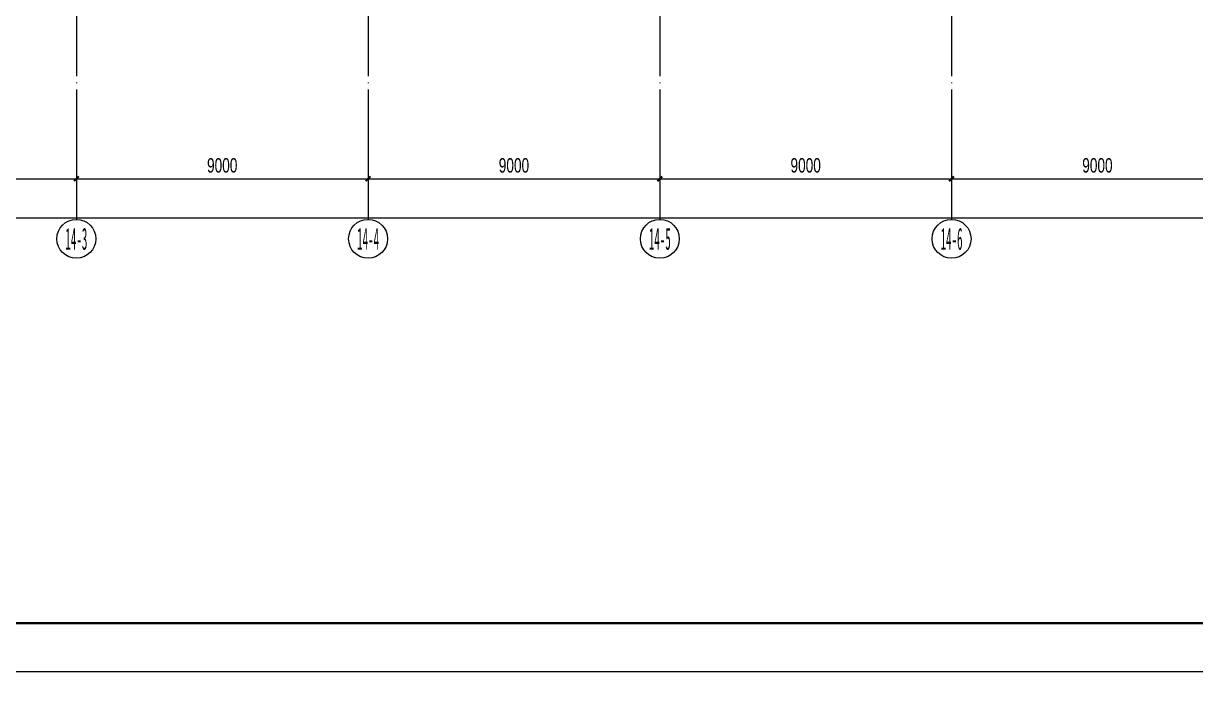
# Model space of a CAD drawing. Extents: x -233336 to 840473, y -28113 to 330904.
# Drawn here: x 12768 to 48927, y 241067 to 261797 of the extents above; entities that cross this region are included whole.
import ezdxf
from ezdxf.enums import TextEntityAlignment as Align
from ezdxf.xclip import XClip

# ---------------------------------------------------------------- set-up
doc = ezdxf.new("R2010")
doc.units = 0
doc.header["$LTSCALE"] = 1000
doc.header["$XCLIPFRAME"] = 2
doc.linetypes.add('104-14# 核心筒$0$DOTE', pattern=[2.42, 2, -0.2, 0.02, -0.2])
doc.layers.get('0').update_dxf_attribs({"linetype": 'CONTINUOUS'})
doc.layers.get('Defpoints').update_dxf_attribs({"linetype": 'CONTINUOUS'})
for name, color, linetype in [('104-14# 核心筒$0$01-标注_轴线坐标', 8, 'CONTINUOUS'), ('104-14# 核心筒$0$A_AXIS-轴线', 8, '104-14# 核心筒$0$DOTE'), ('104-14# 核心筒$0$AXIS_TEXT', 7, 'CONTINUOUS'), ('AXIS_TEXT', 7, 'CONTINUOUS')]:
    doc.layers.add(name, color=color, linetype=linetype)
doc.styles.add('104-14# 核心筒$0$_TCH_AXIS', font='STXIHEI.TTF', dxfattribs={"width": 0.8})
doc.styles.add('104-14# 核心筒$0$_TCH_DIM_T3', font='ros.shx', dxfattribs={"width": 0.705882, "bigfont": 'jd.shx'})
doc.styles.add('COMPLEX', font='COMPLEX')
doc.dimstyles.new('104-14# 核心筒$0$_TCH_ARCH&&150', dxfattribs={"dimtxt": 446.25, "dimasz": 150, "dimexe": 375, "dimexo": 450, "dimgap": 189.375, "dimtad": 1, "dimdec": 0, "dimzin": 0, "dimdsep": 46, "dimtxsty": '104-14# 核心筒$0$_TCH_DIM_T3', "dimblk": '104-14# 核心筒$0$_ArchTick', "dimcen": 0.09, "dimclrt": 7, "dimazin": 2, "dimtfac": 1, "dimtdec": 0, "dimtix": 1, "dimtmove": 2, "dimatfit": 3, "dimfxl": 0, "dimtolj": 1, "dimtzin": 0, "dimarcsym": 0})

# ---------------------------------------------------------------- blocks, each defined once
blk = doc.blocks.new('图框-A1+1-4')
for points, const_width in [([(0, 0), (1051, 0), (1051, 594), (0, 594)], 0.05), ([(976, 584), (25, 584), (25, 10), (976, 10)], 0.5)]:
    blk.add_lwpolyline(points, close=True, dxfattribs=dict(const_width=const_width))
blk = doc.blocks.new('104-14# 核心筒$0$_ArchTick')
at = {"color": 0, "linetype": 'ByBlock', "const_width": 0.4}
blk.add_lwpolyline([(-0.5, -0.5), (0.5, 0.5)], dxfattribs=at)
blk = doc.blocks.new('*D423')
at = {"layer": '104-14# 核心筒$0$01-标注_轴线坐标', "color": 0, "lineweight": -2}
for p, q in [((5400, 259305), (5400, 256630)), ((14400, 259305), (14400, 256630)), ((5400, 257005), (14400, 257005))]:
    blk.add_line(p, q, dxfattribs=at)
at = {"layer": 'Defpoints', "color": 0}
for p in [(5400, 259755), (14400, 259755), (14400, 257005)]:
    blk.add_point(p, dxfattribs=at)
at = {"layer": '104-14# 核心筒$0$01-标注_轴线坐标', "color": 0, "lineweight": -2, "xscale": 150, "yscale": 150, "zscale": 150, "rotation": 180}
blk.add_blockref('104-14# 核心筒$0$_ArchTick', (5400, 257005), dxfattribs=at)
at = {"layer": '104-14# 核心筒$0$01-标注_轴线坐标', "color": 0, "lineweight": -2, "xscale": 150, "yscale": 150, "zscale": 150}
blk.add_blockref('104-14# 核心筒$0$_ArchTick', (14400, 257005), dxfattribs=at)
at = {"layer": '104-14# 核心筒$0$01-标注_轴线坐标', "color": 7, "insert": (9900, 257417), "char_height": 446.2, "attachment_point": 5, "style": '104-14# 核心筒$0$_TCH_DIM_T3'}
blk.add_mtext('\\A1;9000', dxfattribs=at)
blk = doc.blocks.new('*D424')
at = {"layer": '104-14# 核心筒$0$01-标注_轴线坐标', "color": 0, "lineweight": -2}
for p, q in [((14400, 259305), (14400, 256630)), ((23400, 259305), (23400, 256630)), ((14400, 257005), (23400, 257005))]:
    blk.add_line(p, q, dxfattribs=at)
at = {"layer": 'Defpoints', "color": 0}
for p in [(14400, 259755), (23400, 259755), (23400, 257005)]:
    blk.add_point(p, dxfattribs=at)
at = {"layer": '104-14# 核心筒$0$01-标注_轴线坐标', "color": 0, "lineweight": -2, "xscale": 150, "yscale": 150, "zscale": 150, "rotation": 180}
blk.add_blockref('104-14# 核心筒$0$_ArchTick', (14400, 257005), dxfattribs=at)
at = {"layer": '104-14# 核心筒$0$01-标注_轴线坐标', "color": 0, "lineweight": -2, "xscale": 150, "yscale": 150, "zscale": 150}
blk.add_blockref('104-14# 核心筒$0$_ArchTick', (23400, 257005), dxfattribs=at)
at = {"layer": '104-14# 核心筒$0$01-标注_轴线坐标', "color": 7, "insert": (18900, 257417), "char_height": 446.2, "attachment_point": 5, "style": '104-14# 核心筒$0$_TCH_DIM_T3'}
blk.add_mtext('\\A1;9000', dxfattribs=at)
blk = doc.blocks.new('*D425')
at = {"layer": '104-14# 核心筒$0$01-标注_轴线坐标', "color": 0, "lineweight": -2}
for p, q in [((23400, 259305), (23400, 256630)), ((32400, 259305), (32400, 256630)), ((23400, 257005), (32400, 257005))]:
    blk.add_line(p, q, dxfattribs=at)
at = {"layer": 'Defpoints', "color": 0}
for p in [(23400, 259755), (32400, 259755), (32400, 257005)]:
    blk.add_point(p, dxfattribs=at)
at = {"layer": '104-14# 核心筒$0$01-标注_轴线坐标', "color": 0, "lineweight": -2, "xscale": 150, "yscale": 150, "zscale": 150, "rotation": 180}
blk.add_blockref('104-14# 核心筒$0$_ArchTick', (23400, 257005), dxfattribs=at)
at = {"layer": '104-14# 核心筒$0$01-标注_轴线坐标', "color": 0, "lineweight": -2, "xscale": 150, "yscale": 150, "zscale": 150}
blk.add_blockref('104-14# 核心筒$0$_ArchTick', (32400, 257005), dxfattribs=at)
at = {"layer": '104-14# 核心筒$0$01-标注_轴线坐标', "color": 7, "insert": (27900, 257417), "char_height": 446.2, "attachment_point": 5, "style": '104-14# 核心筒$0$_TCH_DIM_T3'}
blk.add_mtext('\\A1;9000', dxfattribs=at)
blk = doc.blocks.new('*D426')
at = {"layer": '104-14# 核心筒$0$01-标注_轴线坐标', "color": 0, "lineweight": -2}
for p, q in [((32400, 259305), (32400, 256630)), ((41400, 259305), (41400, 256630)), ((32400, 257005), (41400, 257005))]:
    blk.add_line(p, q, dxfattribs=at)
at = {"layer": 'Defpoints', "color": 0}
for p in [(32400, 259755), (41400, 259755), (41400, 257005)]:
    blk.add_point(p, dxfattribs=at)
at = {"layer": '104-14# 核心筒$0$01-标注_轴线坐标', "color": 0, "lineweight": -2, "xscale": 150, "yscale": 150, "zscale": 150, "rotation": 180}
blk.add_blockref('104-14# 核心筒$0$_ArchTick', (32400, 257005), dxfattribs=at)
at = {"layer": '104-14# 核心筒$0$01-标注_轴线坐标', "color": 0, "lineweight": -2, "xscale": 150, "yscale": 150, "zscale": 150}
blk.add_blockref('104-14# 核心筒$0$_ArchTick', (41400, 257005), dxfattribs=at)
at = {"layer": '104-14# 核心筒$0$01-标注_轴线坐标', "color": 7, "insert": (36900, 257417), "char_height": 446.2, "attachment_point": 5, "style": '104-14# 核心筒$0$_TCH_DIM_T3'}
blk.add_mtext('\\A1;9000', dxfattribs=at)
blk = doc.blocks.new('*D427')
at = {"layer": '104-14# 核心筒$0$01-标注_轴线坐标', "color": 0, "lineweight": -2}
for p, q in [((41400, 259305), (41400, 256630)), ((50400, 259305), (50400, 256630)), ((41400, 257005), (50400, 257005))]:
    blk.add_line(p, q, dxfattribs=at)
at = {"layer": 'Defpoints', "color": 0}
for p in [(41400, 259755), (50400, 259755), (50400, 257005)]:
    blk.add_point(p, dxfattribs=at)
at = {"layer": '104-14# 核心筒$0$01-标注_轴线坐标', "color": 0, "lineweight": -2, "xscale": 150, "yscale": 150, "zscale": 150, "rotation": 180}
blk.add_blockref('104-14# 核心筒$0$_ArchTick', (41400, 257005), dxfattribs=at)
at = {"layer": '104-14# 核心筒$0$01-标注_轴线坐标', "color": 0, "lineweight": -2, "xscale": 150, "yscale": 150, "zscale": 150}
blk.add_blockref('104-14# 核心筒$0$_ArchTick', (50400, 257005), dxfattribs=at)
at = {"layer": '104-14# 核心筒$0$01-标注_轴线坐标', "color": 7, "insert": (45900, 257417), "char_height": 446.2, "attachment_point": 5, "style": '104-14# 核心筒$0$_TCH_DIM_T3'}
blk.add_mtext('\\A1;9000', dxfattribs=at)
blk = doc.blocks.new('_AXISO')
blk.add_circle((0, 0), 0.5)
at = {"layer": 'AXIS_TEXT', "style": 'COMPLEX', "width": 1.041667}
blk.add_attdef('A', text='', height=0.56, dxfattribs=at).set_placement((-0.25, -0.28), (0.25, -0.28), align=Align.FIT)
blk = doc.blocks.new('*D477')
at = {"layer": '104-14# 核心筒$0$01-标注_轴线坐标', "color": 0, "lineweight": -2}
for p, q in [((-6010, 259305), (-6010, 255430)), ((120742, 259305), (120742, 255430)), ((-6010, 255805), (120742, 255805))]:
    blk.add_line(p, q, dxfattribs=at)
at = {"layer": 'Defpoints', "color": 0}
for p in [(-6010, 259755), (120742, 259755), (120742, 255805)]:
    blk.add_point(p, dxfattribs=at)
at = {"layer": '104-14# 核心筒$0$01-标注_轴线坐标', "color": 0, "lineweight": -2, "xscale": 150, "yscale": 150, "zscale": 150, "rotation": 180}
blk.add_blockref('104-14# 核心筒$0$_ArchTick', (-6010, 255805), dxfattribs=at)
at = {"layer": '104-14# 核心筒$0$01-标注_轴线坐标', "color": 0, "lineweight": -2, "xscale": 150, "yscale": 150, "zscale": 150}
blk.add_blockref('104-14# 核心筒$0$_ArchTick', (120742, 255805), dxfattribs=at)
at = {"layer": '104-14# 核心筒$0$01-标注_轴线坐标', "color": 7, "insert": (57366, 256217), "char_height": 446.2, "attachment_point": 5, "style": '104-14# 核心筒$0$_TCH_DIM_T3'}
blk.add_mtext('\\A1;126752', dxfattribs=at)
blk = doc.blocks.new('104-14# 核心筒')
at = {"layer": '104-14# 核心筒$0$01-标注_轴线坐标'}
for p, q in [((14400, 259754.9), (14400, 255754.9)), ((23400, 259754.9), (23400, 255754.9)), ((32400, 259754.9), (32400, 255754.9)), ((41400, 259754.9), (41400, 255754.9))]:
    blk.add_line(p, q, dxfattribs=at)
at = {"layer": '104-14# 核心筒$0$A_AXIS-轴线'}
for p, q in [((14400, 317833.6), (14400, 259754.9)), ((23400, 317833.6), (23400, 259754.9)), ((32400, 317833.6), (32400, 259754.9)), ((41400, 317833.6), (41400, 259754.9))]:
    blk.add_line(p, q, dxfattribs=at)
at = {"layer": '104-14# 核心筒$0$01-标注_轴线坐标'}
ref = blk.add_blockref('_AXISO', (14400, 255154.9), dxfattribs=dict(at, xscale=1200, yscale=1200, zscale=1200))
ref.add_attrib('A', '14-3', dxfattribs={"layer": '104-14# 核心筒$0$AXIS_TEXT', "height": 678.82, "style": '104-14# 核心筒$0$_TCH_AXIS', "width": 0.46828}).set_placement((14060.6, 254815.5), (14739.4, 254815.5), align=Align.FIT)
ref = blk.add_blockref('_AXISO', (23400, 255154.9), dxfattribs=dict(at, xscale=1200, yscale=1200, zscale=1200))
ref.add_attrib('A', '14-4', dxfattribs={"layer": '104-14# 核心筒$0$AXIS_TEXT', "height": 678.82, "style": '104-14# 核心筒$0$_TCH_AXIS', "width": 0.46828}).set_placement((23060.6, 254815.5), (23739.4, 254815.5), align=Align.FIT)
ref = blk.add_blockref('_AXISO', (32400, 255154.9), dxfattribs=dict(at, xscale=1200, yscale=1200, zscale=1200))
ref.add_attrib('A', '14-5', dxfattribs={"layer": '104-14# 核心筒$0$AXIS_TEXT', "height": 678.82, "style": '104-14# 核心筒$0$_TCH_AXIS', "width": 0.46828}).set_placement((32060.6, 254815.5), (32739.4, 254815.5), align=Align.FIT)
ref = blk.add_blockref('_AXISO', (41400, 255154.9), dxfattribs=dict(at, xscale=1200, yscale=1200, zscale=1200))
ref.add_attrib('A', '14-6', dxfattribs={"layer": '104-14# 核心筒$0$AXIS_TEXT', "height": 678.82, "style": '104-14# 核心筒$0$_TCH_AXIS', "width": 0.46828}).set_placement((41060.6, 254815.5), (41739.4, 254815.5), align=Align.FIT)
for p1, p2, distance, text, picture, middle in [((-6009.8, 259754.9), (120741.8, 259754.9), -3950, '126752', '*D477', (57366, 256217.4)), ((5400, 259754.9), (14400, 259754.9), -2750, '9000', '*D423', (9900, 257417.4)), ((14400, 259754.9), (23400, 259754.9), -2750, '9000', '*D424', (18900, 257417.4)), ((23400, 259754.9), (32400, 259754.9), -2750, '9000', '*D425', (27900, 257417.4)), ((32400, 259754.9), (41400, 259754.9), -2750, '9000', '*D426', (36900, 257417.4)), ((41400, 259754.9), (50400, 259754.9), -2750, '9000', '*D427', (45900, 257417.4))]:
    dim = blk.add_aligned_dim(p1=p1, p2=p2, distance=distance, text=text, dimstyle='104-14# 核心筒$0$_TCH_ARCH&&150', dxfattribs=at)
    dim.commit()
    dim.dimension.update_dxf_attribs({"geometry": picture, "text_midpoint": middle})
blk = doc.blocks.new('X-104 14#平面')
for points in [[(139216.5, 241800), (-18433.5, 241800), (-18433.5, 330900), (139216.5, 330900)], [(-18433.5, 152700), (139216.5, 152700), (139216.5, 241800), (-18433.5, 241800)]]:
    blk.add_lwpolyline(points, close=True)
at = {"xscale": 150, "yscale": 150, "zscale": 150}
for p in [(-18433.5, 241800), (-18433.5, 152700)]:
    blk.add_blockref('图框-A1+1-4', p, dxfattribs=at)
ref = blk.add_blockref('104-14# 核心筒', (0, 0))
XClip(ref).set_block_clipping_path([(-38664.3623821461, -25500), (139216.5485069363, 330900)])

msp = doc.modelspace()

# ---------------------------------------------------------------- block references
msp.add_blockref('X-104 14#平面', (0, 0))

doc.saveas('drawing.dxf')
